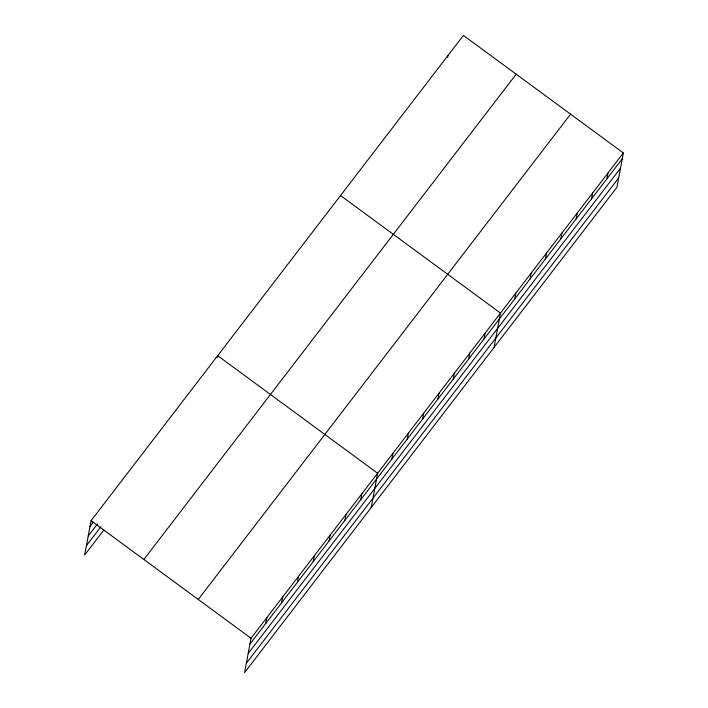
<?xml version="1.0" encoding="UTF-8"?>
<svg xmlns="http://www.w3.org/2000/svg" width="708" height="708" viewBox="0 0 708 708"><rect width="100%" height="100%" fill="white"/><g stroke="black" fill="none" stroke-linecap="round" stroke-linejoin="round"><path stroke-width="1.06" d="M623.35 152.955L251.03 638.244L244.596 672.6L616.916 187.31L623.35 152.955L463.404 35.4L91.084 520.69L84.65 555.045L103.775 530.124M217.303 357.646L217.675 355.69L377.621 473.245L371.187 507.601M265.757 623.491L266.854 617.615M281.58 602.862L282.678 596.994M297.404 582.241L298.502 576.365M313.228 561.612L314.325 555.745M329.052 540.992L330.149 535.115M344.876 520.362L345.973 514.495M360.699 499.742L361.797 493.865M447.677 57.375L448.04 55.419M391.878 459.094L392.975 453.226M407.233 439.075L408.33 433.207M422.596 419.056L423.694 413.189M437.951 399.038L439.049 393.17M453.306 379.019L454.412 373.151M468.669 359L469.767 353.133M484.024 338.982L485.122 333.114M494.051 347.451L500.485 313.095L340.539 195.55M514.743 298.953L515.84 293.077M530.097 278.934L531.195 273.058M545.461 258.916L546.558 253.039M560.816 238.897L561.913 233.029M576.17 218.878L577.277 213.011M591.534 198.859L592.631 192.992M606.889 178.841L607.986 172.973M89.987 526.557L93.279 522.265M88.226 535.965L97.456 523.929M86.411 545.647L100.917 526.743M143.866 559.479L516.185 74.19M198.249 599.455L570.568 114.156M249.933 644.112L622.252 158.822M248.172 653.511L620.491 168.221M246.357 663.201L618.677 177.912M91.084 520.69L251.03 638.244"/></g></svg>
